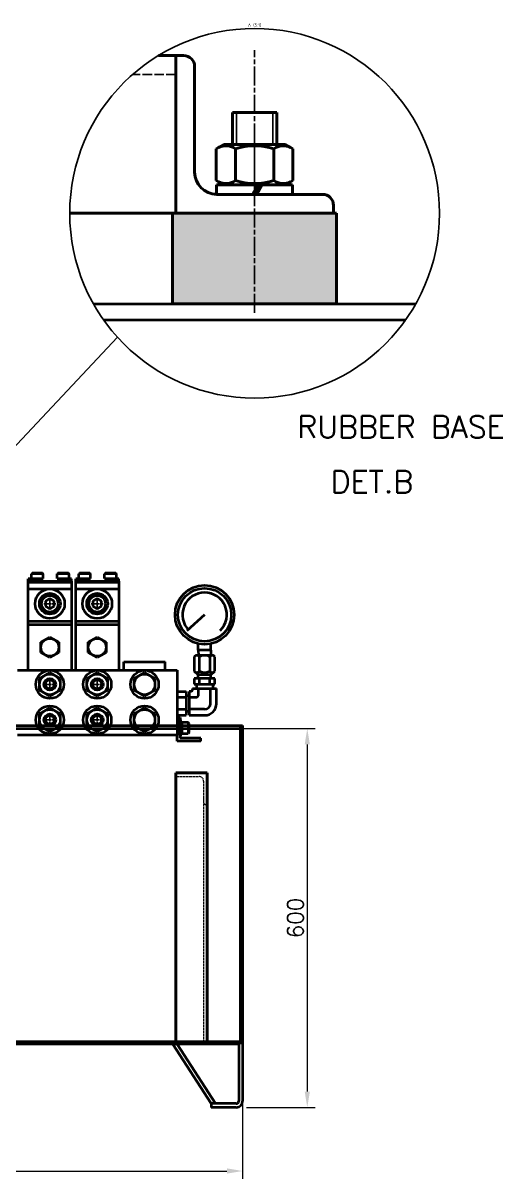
# Model space of a CAD drawing. Extents: x -2489 to 821, y -3219 to -1384.
# Drawn here: x 61 to 821, y -3215 to -1384 of the extents above; entities that cross this region are included whole.
import ezdxf

# ---------------------------------------------------------------- set-up
doc = ezdxf.new("R2010")
doc.units = 0
for name, pattern in [('AM_ISO02W050', [7.5, 6, -1.5]), ('AM_ISO02W050x2', [3.75, 3, -0.75]), ('AM_ISO08W050', [18, 12, -1.5, 3, -1.5]), ('AM_ISO08W050x2', [9, 6, -0.75, 1.5, -0.75]), ('HIDDEN', [9.525, 6.35, -3.175])]:
    doc.linetypes.add(name, pattern=pattern)
doc.layers.get('0').update_dxf_attribs({"linetype": 'CONTINUOUS'})
doc.layers.get('Defpoints').update_dxf_attribs({"linetype": 'CONTINUOUS'})
for name, color, linetype, lineweight in [('AM_0', 7, 'CONTINUOUS', 50), ('AM_0N', 7, 'CONTINUOUS', 50), ('AM_3N', 6, 'AM_ISO02W050', 25), ('AM_4', 3, 'CONTINUOUS', 25), ('AM_7', 4, 'AM_ISO08W050', 25), ('AM_7N', 4, 'AM_ISO08W050', 25), ('AM_9N', 253, 'CONTINUOUS', 0)]:
    doc.layers.add(name, color=color, linetype=linetype, lineweight=lineweight)
doc.styles.add('ACISOTS', font='isocp.shx', dxfattribs={"height": 1})
doc.styles.get("Standard").update_dxf_attribs({"font": 'simplex.shx'})
doc.dimstyles.get("Standard").update_dxf_attribs({"dimtxt": 0.18, "dimasz": 0.18, "dimexe": 0.18, "dimexo": 0.0625, "dimgap": 0.09, "dimtad": 0, "dimtih": 1, "dimtoh": 1, "dimdec": 4, "dimzin": 0, "dimdsep": 46, "dimtxsty": 'Standard', "dimcen": 0.09, "dimadec": 0, "dimazin": 0, "dimtfac": 1, "dimtdec": 4, "dimtofl": 0, "dimtmove": 0, "dimatfit": 3, "dimfxl": 0, "dimtolj": 1, "dimtzin": 0, "dimarcsym": 0})

# ---------------------------------------------------------------- blocks, each defined once
blk = doc.blocks.new('*D52')
at = {"color": 1, "linetype": 'ByBlock', "lineweight": 15}
for p, q in [((-1041.3, -3088.9), (-1041.3, -3215.3)), ((408.7, -3088.9), (408.7, -3215.3)), ((-1016.3, -3202.8), (383.7, -3202.8))]:
    blk.add_line(p, q, dxfattribs=at)
at = {"color": 1, "linetype": 'ByBlock'}
for points in [[(-1016.3, -3198.6), (-1016.3, -3206.9), (-1041.3, -3202.8)], [(383.7, -3198.6), (383.7, -3206.9), (408.7, -3202.8)]]:
    blk.add_solid(points, dxfattribs=at)
at = {"layer": 'Defpoints', "color": 0, "linetype": 'ByBlock'}
for p in [(-1041.3, -3082.7), (408.7, -3082.7), (408.7, -3202.8)]:
    blk.add_point(p, dxfattribs=at)
at = {"color": 1, "linetype": 'ByBlock', "lineweight": 15, "insert": (-316.3, -3181.6), "char_height": 25, "attachment_point": 5}
blk.add_mtext('\\A1;1,450', dxfattribs=at)
blk = doc.blocks.new('*D54')
at = {"color": 1, "linetype": 'ByBlock', "lineweight": 15}
for p, q in [((411, -2501.9), (523.6, -2501.9)), ((511.1, -2526.9), (511.1, -3076.9)), ((415, -3101.9), (523.6, -3101.9))]:
    blk.add_line(p, q, dxfattribs=at)
at = {"color": 1, "linetype": 'ByBlock'}
for points in [[(507, -2526.9), (515.3, -2526.9), (511.1, -2501.9)], [(507, -3076.9), (515.3, -3076.9), (511.1, -3101.9)]]:
    blk.add_solid(points, dxfattribs=at)
at = {"layer": 'Defpoints', "color": 0, "linetype": 'ByBlock'}
for p in [(404.7, -2501.9), (408.7, -3101.9), (511.1, -3101.9)]:
    blk.add_point(p, dxfattribs=at)
at = {"color": 1, "linetype": 'ByBlock', "lineweight": 15, "insert": (492.4, -2801.9), "char_height": 25, "attachment_point": 5, "rotation": 90}
blk.add_mtext('\\A1;600', dxfattribs=at)
blk = doc.blocks.new('GENZOOT4LLGR3')
for points in [[(-25.97, 0), (0, 0), (0, -28.71), (-25.97, -28.71)], [(0, -28.71), (25.97, -28.71), (25.97, 0), (0, 0)]]:
    blk.add_hatch(color=256).paths.add_polyline_path(points)
at = {"lineweight": 40}
for p, q in [((-51.04, -28.71), (51.04, -28.71)), ((-47.89, -33.71), (47.89, -33.71))]:
    blk.add_line(p, q, dxfattribs=at)
at = {"layer": 'AM_0'}
for p, q in [((7, 31.92), (-7, 31.92)), ((-7, 31.92), (-7, 21.8)), ((7, 21.8), (7, 31.92)), ((-25.97, -28.71), (-25.97, 0)), ((25.97, 0), (0, 0)), ((25.97, -28.71), (25.97, 0)), ((0, -28.71), (-25.97, -28.71)), ((0, -28.71), (25.97, -28.71))]:
    blk.add_line(p, q, dxfattribs=at)
at = {"layer": 'AM_0N'}
for p, q in [((-25, 50), (-30.49, 50)), ((-25, 0), (-25, 50)), ((-25, 50), (-22.5, 50)), ((-25, 0), (-25, 50)), ((-19, 46.5), (-19, 13)), ((-12.13, 20.46), (-9.8, 21.8)), ((-12.13, 20.46), (-12.13, 10.34)), ((-9.8, 21.8), (9.8, 21.8)), ((-6.06, 20.46), (-6.06, 10.34)), ((6.06, 20.46), (6.06, 10.34)), ((12.13, 20.46), (9.8, 21.8)), ((12.13, 20.46), (12.13, 10.34)), ((-12.13, 10.34), (-9.8, 9)), ((-12.05, 6), (-12.05, 9)), ((-12.05, 9), (-9.8, 9)), ((-9.8, 9), (9.8, 9)), ((-0.6, 6), (1.13, 9)), ((0.6, 6), (2.33, 9)), ((12.13, 10.34), (9.8, 9)), ((9.8, 9), (12.05, 9)), ((12.05, 9), (12.05, 6)), ((-12.05, 6), (-0.6, 6)), ((-12, 6), (21.5, 6)), ((0.6, 6), (12.05, 6)), ((-58.56, 0), (-25, 0)), ((25, 0), (-25, 0)), ((25, 2.5), (25, 0))]:
    blk.add_line(p, q, dxfattribs=at)
at = {"layer": 'AM_0N', "extrusion": (0, 0, -1)}
for centre, radius, start, end in [((22.5, 46.5), 3.5, 90, 180), ((9.1, 16.04), 5.36, 64.4385, 124.4385), ((0, 1.36), 20.04, 72.383, 107.617), ((-9.1, 16.04), 5.36, 55.5615, 115.5615), ((12, 13), 7, 270, 0), ((9.1, 14.77), 5.36, 235.5615, 295.5615), ((0, 29.44), 20.04, 252.383, 287.617), ((-9.1, 14.77), 5.36, 244.4385, 304.4385), ((-21.5, 2.5), 3.5, 90, 180)]:
    blk.add_arc(centre, radius, start, end, dxfattribs=at)
at = {"layer": 'AM_3N', "linetype": 'AM_ISO02W050x2'}
blk.add_line((-25, 44), (-38.65, 44), dxfattribs=at)
at = {"layer": 'AM_4', "color": 1}
for p, q in [((-5.77, 31.92), (-5.77, 21.8)), ((5.77, 31.92), (5.77, 21.8))]:
    blk.add_line(p, q, dxfattribs=at)
at = {"layer": 'AM_7', "color": 1, "linetype": 'AM_ISO08W050x2'}
blk.add_line((0, -31.51), (0, 51.69), dxfattribs=at)
at = {"layer": 'AM_7N', "linetype": 'AM_ISO08W050x2'}
for p, q in [((0, 24.6), (0, 6.2)), ((0, 11.8), (0, 3.2))]:
    blk.add_line(p, q, dxfattribs=at)
at = {"layer": 'AM_9N'}
for p, q in [((-9.8, 9), (1.13, 9)), ((2.33, 9), (9.8, 9))]:
    blk.add_line(p, q, dxfattribs=at)

msp = doc.modelspace()

# ---------------------------------------------------------------- linework, layer by layer
at = {"color": 1}
msp.add_line((-286.5, -2410.4), (210.6, -1881.9), dxfattribs=at)
at = {"lineweight": 40}
for p, q in [((69.3, -2268.1), (69.3, -2264.3)), ((74.1, -2264.3), (69.3, -2264.3)), ((69.3, -2409.3), (69.3, -2268.1)), ((69.3, -2268.1), (137.5, -2268.1)), ((137.5, -2270.4), (69.3, -2270.4)), ((92.9, -2256.4), (74.1, -2256.4)), ((74.1, -2263.9), (74.1, -2256.4)), ((74.1, -2263.9), (92.9, -2263.9)), ((74.1, -2264.3), (74.1, -2266.2)), ((76, -2266.2), (74.1, -2266.2)), ((75.2, -2254.9), (75.2, -2256.4)), ((75.2, -2254.9), (91.7, -2254.9)), ((80.9, -2264.3), (76, -2264.3)), ((76, -2264.3), (76, -2266.2)), ((77, -2263.9), (77, -2264.3)), ((80.9, -2268.1), (80.9, -2264.3)), ((90, -2263.9), (90, -2268.1)), ((91.7, -2254.9), (91.7, -2256.4)), ((92.9, -2263.9), (92.9, -2256.4)), ((133.8, -2256.4), (115.1, -2256.4)), ((115.1, -2263.9), (115.1, -2256.4)), ((115.1, -2263.9), (133.8, -2263.9)), ((116.2, -2254.9), (116.2, -2256.4)), ((116.2, -2254.9), (132.7, -2254.9)), ((117.7, -2263.9), (117.7, -2267.6)), ((125.9, -2268.1), (125.9, -2264.3)), ((130.8, -2264.3), (125.9, -2264.3)), ((130.8, -2264.3), (130.8, -2266.2)), ((132.6, -2266.2), (130.8, -2266.2)), ((131.2, -2263.9), (131.2, -2266.2)), ((137.5, -2264.3), (132.6, -2264.3)), ((132.6, -2264.3), (132.6, -2266.2)), ((132.7, -2254.9), (132.7, -2256.4)), ((133.8, -2263.9), (133.8, -2256.4)), ((137.5, -2268.1), (137.5, -2264.3)), ((137.5, -2268.1), (137.5, -2409.3)), ((149.1, -2264.3), (144.3, -2264.3)), ((144.3, -2268.1), (144.3, -2264.3)), ((144.3, -2268.1), (212.5, -2268.1)), ((144.3, -2409.3), (144.3, -2268.1)), ((212.5, -2270.4), (144.3, -2270.4)), ((167.9, -2256.4), (149.1, -2256.4)), ((149.1, -2263.9), (149.1, -2256.4)), ((149.1, -2263.9), (167.9, -2263.9)), ((149.1, -2264.3), (149.1, -2266.2)), ((151, -2266.2), (149.1, -2266.2)), ((150.2, -2254.9), (150.2, -2256.4)), ((150.2, -2254.9), (166.7, -2254.9)), ((151, -2264.3), (151, -2266.2)), ((155.9, -2264.3), (151, -2264.3)), ((152, -2263.9), (152, -2264.3)), ((155.9, -2268.1), (155.9, -2264.3)), ((165, -2263.9), (165, -2268.1)), ((166.7, -2254.9), (166.7, -2256.4)), ((167.9, -2263.9), (167.9, -2256.4)), ((190.1, -2263.9), (190.1, -2256.4)), ((208.8, -2256.4), (190.1, -2256.4)), ((190.1, -2263.9), (208.8, -2263.9)), ((191.2, -2254.9), (191.2, -2256.4)), ((191.2, -2254.9), (207.7, -2254.9)), ((192.7, -2263.9), (192.7, -2267.6)), ((205.8, -2264.3), (200.9, -2264.3)), ((200.9, -2268.1), (200.9, -2264.3)), ((205.8, -2264.3), (205.8, -2266.2)), ((207.6, -2266.2), (205.8, -2266.2)), ((206.2, -2263.9), (206.2, -2266.2)), ((212.5, -2264.3), (207.6, -2264.3)), ((207.6, -2264.3), (207.6, -2266.2)), ((207.7, -2254.9), (207.7, -2256.4)), ((208.8, -2263.9), (208.8, -2256.4)), ((212.5, -2268.1), (212.5, -2264.3)), ((212.5, -2268.1), (212.5, -2409.3)), ((69.3, -2280.5), (137.5, -2280.5)), ((144.3, -2280.5), (212.5, -2280.5)), ((103.4, -2295.9), (96.4, -2299.9)), ((96.4, -2299.9), (96.4, -2308)), ((110.4, -2299.9), (103.4, -2295.9)), ((110.4, -2308), (110.4, -2299.9)), ((178.4, -2295.9), (171.4, -2299.9)), ((171.4, -2299.9), (171.4, -2308)), ((185.4, -2299.9), (178.4, -2295.9)), ((185.4, -2308), (185.4, -2299.9)), ((96.4, -2308), (103.4, -2312.1)), ((103.4, -2312.1), (110.4, -2308)), ((171.4, -2308), (178.4, -2312.1)), ((178.4, -2312.1), (185.4, -2308)), ((137.5, -2332.2), (69.3, -2332.2)), ((69.3, -2336.9), (137.5, -2336.9)), ((212.5, -2332.2), (144.3, -2332.2)), ((144.3, -2336.9), (212.5, -2336.9)), ((89.3, -2365), (103.4, -2356.8)), ((89.3, -2365), (103.4, -2356.8)), ((103.4, -2356.8), (117.5, -2365)), ((103.4, -2356.8), (117.5, -2365)), ((164.3, -2365), (178.4, -2356.8)), ((164.3, -2365), (178.4, -2356.8)), ((178.4, -2356.8), (192.5, -2365)), ((178.4, -2356.8), (192.5, -2365)), ((89.3, -2381.2), (89.3, -2365)), ((117.5, -2365), (117.5, -2381.2)), ((164.3, -2381.2), (164.3, -2365)), ((192.5, -2365), (192.5, -2381.2)), ((338.3, -2377.4), (338.3, -2367.3)), ((338.3, -2377.4), (338.6, -2385.9)), ((358.6, -2377.4), (338.3, -2377.4)), ((358.6, -2377.4), (358.3, -2385.9)), ((358.6, -2377.4), (358.6, -2367.3)), ((103.4, -2389.3), (89.3, -2381.2)), ((117.5, -2381.2), (103.4, -2389.3)), ((178.4, -2389.3), (164.3, -2381.2)), ((192.5, -2381.2), (178.4, -2389.3)), ((220.6, -2395.8), (286.2, -2395.8)), ((220.6, -2409.3), (220.6, -2395.8)), ((286.2, -2409.3), (286.2, -2395.8)), ((332.2, -2388.1), (332.2, -2410.6)), ((360.7, -2385.9), (336.2, -2385.9)), ((340.1, -2388.1), (340.1, -2410.6)), ((356.8, -2388.1), (356.8, -2410.6)), ((364.7, -2410.6), (364.7, -2388.1)), ((52, -2409.3), (305.1, -2409.3)), ((87, -2422.3), (103.4, -2412.8)), ((103.4, -2412.8), (119.8, -2422.3)), ((162, -2422.3), (178.4, -2412.8)), ((178.4, -2412.8), (194.8, -2422.3)), ((237, -2422.3), (253.4, -2412.8)), ((237, -2422.3), (253.4, -2412.8)), ((253.4, -2412.8), (269.8, -2422.3)), ((253.4, -2412.8), (269.8, -2422.3)), ((305.1, -2409.3), (305.1, -2512.4)), ((338.5, -2416.6), (332.7, -2411.5)), ((338.5, -2422.2), (338.5, -2416.6)), ((358.4, -2416.6), (338.5, -2416.6)), ((358.4, -2416.6), (364.2, -2411.5)), ((358.4, -2422.2), (358.4, -2416.6)), ((87, -2441.2), (87, -2422.3)), ((119.8, -2422.3), (119.8, -2441.2)), ((162, -2441.2), (162, -2422.3)), ((194.8, -2422.3), (194.8, -2441.2)), ((237, -2441.2), (237, -2422.3)), ((269.8, -2422.3), (269.8, -2441.2)), ((332.2, -2422.2), (332.2, -2431.6)), ((364.7, -2422.2), (332.2, -2422.2)), ((332.2, -2431.6), (364.7, -2431.6)), ((335.4, -2431.6), (335.6, -2438.1)), ((340.3, -2431.6), (340.3, -2422.2)), ((356.6, -2431.6), (356.6, -2422.2)), ((361.5, -2431.6), (361.3, -2438.1)), ((364.7, -2431.6), (364.7, -2422.2)), ((103.4, -2450.7), (87, -2441.2)), ((119.8, -2441.2), (103.4, -2450.7)), ((178.4, -2450.7), (162, -2441.2)), ((194.8, -2441.2), (178.4, -2450.7)), ((253.4, -2450.7), (237, -2441.2)), ((269.8, -2441.2), (253.4, -2450.7)), ((305.1, -2442.8), (319.4, -2442.8)), ((305.1, -2452.2), (319.4, -2452.2)), ((319.4, -2442.8), (319.4, -2480.7)), ((319.4, -2449.2), (324.1, -2449.2)), ((324.1, -2442.8), (324.1, -2480.7)), ((327.2, -2442.8), (324.1, -2442.8)), ((334.3, -2452.3), (324.1, -2452.3)), ((329.5, -2438.1), (329.5, -2440.5)), ((329.5, -2438.1), (367.4, -2438.1)), ((339, -2447.6), (339, -2438.1)), ((357.9, -2461.9), (357.9, -2438.1)), ((367.4, -2462), (367.4, -2438.1)), ((87, -2478.5), (103.4, -2469.1)), ((103.4, -2469.1), (119.8, -2478.5)), ((162, -2478.5), (178.4, -2469.1)), ((178.4, -2469.1), (194.8, -2478.5)), ((237, -2478.5), (253.4, -2469.1)), ((253.4, -2469.1), (269.8, -2478.5)), ((305.1, -2471.3), (319.4, -2471.3)), ((348.5, -2471.2), (324.1, -2471.2)), ((87, -2497.5), (87, -2478.5)), ((119.8, -2478.5), (119.8, -2497.5)), ((162, -2497.5), (162, -2478.5)), ((194.8, -2478.5), (194.8, -2497.5)), ((237, -2497.5), (237, -2478.5)), ((269.8, -2478.5), (269.8, -2497.5)), ((305.1, -2480.7), (319.4, -2480.7)), ((305.1, -2484.4), (309.8, -2484.4)), ((309.8, -2484.4), (309.8, -2494)), ((309.8, -2517.2), (309.8, -2486.7)), ((312.2, -2489.9), (309.8, -2489.9)), ((312.2, -2489.9), (312.2, -2511.6)), ((319.4, -2474.3), (324.1, -2474.3)), ((324.1, -2480.7), (348.6, -2480.7)), ((-1041.3, -2496.9), (408.7, -2496.9)), ((-1041.3, -2501.9), (404.7, -2501.9)), ((103.4, -2507), (87, -2497.5)), ((119.8, -2497.5), (103.4, -2507)), ((178.4, -2507), (162, -2497.5)), ((194.8, -2497.5), (178.4, -2507)), ((253.4, -2507), (237, -2497.5)), ((269.8, -2497.5), (253.4, -2507)), ((322.2, -2492), (312.2, -2492)), ((312.2, -2492.6), (312.2, -2509)), ((322.2, -2492), (322.2, -2509.5)), ((323.9, -2493.6), (322.2, -2492)), ((323.9, -2507.9), (322.2, -2509.5)), ((323.9, -2507.9), (323.9, -2493.6)), ((404.7, -2496.9), (404.7, -3001.9)), ((408.7, -2496.9), (408.7, -3001.9)), ((305.1, -2512.4), (52, -2512.4)), ((305.1, -2521.9), (305.1, -2512.4)), ((342.6, -2521.9), (305.1, -2521.9)), ((309.8, -2511.6), (312.2, -2511.6)), ((342.6, -2517.2), (309.8, -2517.2)), ((312.2, -2509.5), (322.2, -2509.5)), ((342.6, -2521.9), (342.6, -2517.2)), ((404.7, -2997.9), (-1041.3, -2997.9)), ((404.7, -3001.9), (-1041.3, -3001.9)), ((358.7, -3095.9), (298.1, -3001.9)), ((365.9, -3095.9), (305.2, -3001.9)), ((402.7, -3001.9), (402.7, -3091.9)), ((408.7, -3001.9), (408.7, -3001.9)), ((408.7, -3001.9), (408.7, -3091.9)), ((358.7, -3095.9), (358.7, -3101.9)), ((398.7, -3095.9), (358.7, -3095.9)), ((398.7, -3101.9), (358.7, -3101.9))]:
    msp.add_line(p, q, dxfattribs=at)
at = {"color": 1, "lineweight": 40}
msp.add_line((348.5, -2321.5), (320.3, -2346.7), dxfattribs=at)
at = {"color": 1, "linetype": 'HIDDEN', "lineweight": 20, "ltscale": 0.25}
for p, q in [((306.3, -2577.9), (339.8, -2577.9)), ((346.8, -2584.9), (346.8, -2618.4)), ((346.8, -2611.9), (346.8, -2997.9)), ((350.3, -2621.9), (352.8, -2621.9))]:
    msp.add_line(p, q, dxfattribs=at)
at = {"lineweight": 40}
for points in [[(125.9, -2266.5, 0.023551), (123.8, -2266.4, 0.050809), (119.8, -2266.7, 0.030327), (118.8, -2267, 0.087515), (117.4, -2268.1, 0.028933)], [(200.9, -2266.5, 0.023551), (198.8, -2266.4, 0.050809), (194.8, -2266.7, 0.030327), (193.8, -2267, 0.087515), (192.4, -2268.1, 0.02893)]]:
    msp.add_lwpolyline(points, format="xyb", dxfattribs=at)
for centre, radius in [((103.4, -2304), 23.4), ((103.4, -2304), 16.6), ((178.4, -2304), 23.4), ((178.4, -2304), 16.6), ((348.5, -2321.5), 46.9), ((348.5, -2321.5), 42.2), ((103.4, -2304), 13.1), ((178.4, -2304), 13.1), ((103.4, -2373.1), 14.1), ((178.4, -2373.1), 14.1), ((103.4, -2431.8), 22.3), ((103.4, -2431.8), 16.4), ((178.4, -2431.8), 22.3), ((178.4, -2431.8), 16.4), ((253.4, -2431.8), 22.3), ((253.4, -2431.8), 16.4), ((103.4, -2431.8), 9.38), ((103.4, -2431.8), 7.07), ((178.4, -2431.8), 9.38), ((178.4, -2431.8), 7.07), ((103.4, -2488), 22.3), ((103.4, -2488), 16.4), ((178.4, -2488), 22.3), ((178.4, -2488), 16.4), ((253.4, -2488), 22.3), ((253.4, -2488), 16.4), ((103.4, -2488), 9.38), ((103.4, -2488), 7.07), ((178.4, -2488), 9.38), ((178.4, -2488), 7.07)]:
    msp.add_circle(centre, radius, dxfattribs=at)
at = {"color": 1, "lineweight": 40}
msp.add_arc((348.5, -2321.5), 35.2, 315, 225, dxfattribs=at)
at = {"lineweight": 40}
for centre, radius, start, end in [((334.3, -2388.6), 2.13, 126.8699, 165.7285), ((336.2, -2391.1), 5.25, 53.1301, 126.8699), ((338, -2388.6), 2.13, 13.1329, 53.1301), ((344.3, -2393.1), 6.45, 110.6909, 129.8919), ((348.5, -2404.2), 18.3, 69.3091, 110.6909), ((352.7, -2393.1), 6.45, 50.1081, 69.3091), ((358.9, -2388.6), 2.13, 126.8699, 166.8671), ((360.7, -2391.1), 5.25, 53.1301, 126.8699), ((362.6, -2388.6), 2.13, 14.2715, 53.1301), ((334.3, -2410.1), 2.13, 194.2715, 233.1301), ((336.2, -2407.6), 5.25, 233.1301, 306.8699), ((338, -2410.1), 2.13, 306.8699, 346.8671), ((344.3, -2405.6), 6.45, 230.1081, 249.3091), ((348.5, -2394.5), 18.3, 249.3091, 290.6909), ((352.7, -2405.6), 6.45, 290.6909, 309.8919), ((358.9, -2410.1), 2.13, 193.1329, 233.1301), ((360.7, -2407.6), 5.25, 233.1301, 306.8699), ((362.6, -2410.1), 2.13, 306.8699, 345.7285), ((327.2, -2440.5), 2.34, 270, 0), ((334.3, -2447.6), 4.69, 270, 0), ((348.5, -2461.9), 9.38, 270, 0), ((348.6, -2462), 18.8, 270, 0), ((398.7, -3091.9), 4, 270, 0), ((398.7, -3091.9), 10, 270, 0)]:
    msp.add_arc(centre, radius, start, end, dxfattribs=at)
at = {"color": 1, "linetype": 'HIDDEN', "lineweight": 20, "ltscale": 0.25}
for centre, radius, start, end in [((306.3, -2574.4), 3.5, 180, 270), ((339.8, -2584.9), 7, 0, 90), ((350.3, -2618.4), 3.5, 180, 270)]:
    msp.add_arc(centre, radius, start, end, dxfattribs=at)
at = {"layer": 'AM_0N'}
for p, q in [((302.8, -2571.9), (302.8, -2997.9)), ((352.8, -2571.9), (302.8, -2571.9)), ((302.8, -2571.9), (302.8, -2574.4)), ((352.8, -2621.9), (352.8, -2571.9)), ((352.8, -2621.9), (352.8, -2997.9))]:
    msp.add_line(p, q, dxfattribs=at)
at = {"layer": 'AM_4', "color": 1, "linetype": 'Continuous'}
msp.add_circle((427.7, -1685.4), 292.8, dxfattribs=at)
at = {"layer": 'AM_7', "color": 1, "linetype": 'AM_ISO08W050x2'}
for p, q in [((112.8, -2304), (94, -2304)), ((103.4, -2313.4), (103.4, -2294.6)), ((187.8, -2304), (169, -2304)), ((178.4, -2313.4), (178.4, -2294.6)), ((112.8, -2431.8), (94, -2431.8)), ((103.4, -2441.1), (103.4, -2422.4)), ((187.8, -2431.8), (169, -2431.8)), ((178.4, -2441.1), (178.4, -2422.4)), ((112.8, -2488), (94, -2488)), ((103.4, -2497.4), (103.4, -2478.6)), ((187.8, -2488), (169, -2488)), ((178.4, -2497.4), (178.4, -2478.6))]:
    msp.add_line(p, q, dxfattribs=at)

# ---------------------------------------------------------------- block references
at = {"layer": 'AM_0', "xscale": 5, "yscale": 5, "zscale": 5}
msp.add_blockref('GENZOOT4LLGR3', (427.7, -1685.4), dxfattribs=at)

# ---------------------------------------------------------------- texts
at = {"color": 1, "char_height": 35, "attachment_point": 1}
for s, insert in [('RUBBER BASE', (495.4, -2006.2)), ('DET.B ', (548.4, -2093.2))]:
    msp.add_mtext(s, dxfattribs=dict(at, insert=insert))
at = {"layer": 'AM_4', "color": 7, "insert": (427.7, -1387.4), "char_height": 5, "attachment_point": 5, "style": 'ACISOTS'}
msp.add_mtext('A (5:1)', dxfattribs=at)

# ---------------------------------------------------------------- dimensions: what is measured, and where the dimension line sits
at = {"color": 0, "linetype": 'ByBlock', "lineweight": 15, "ltscale": 0.25}
dim = msp.add_linear_dim(base=(511.1, -3101.9), p1=(404.7, -2501.9), p2=(408.7, -3101.9), angle=90, dimstyle='Standard', override={"dimscale": 10, "dimtxt": 2.5, "dimasz": 2.5, "dimexe": 1.25, "dimexo": 0.625, "dimgap": 0.625, "dimtad": 1, "dimtih": 0, "dimtoh": 0, "dimdec": 0, "dimzin": 8, "dimlunit": 6, "dimcen": 2.5, "dimclrd": 1, "dimclre": 1, "dimclrt": 1, "dimtdec": 0, "dimtofl": 1, "dimlwd": 15, "dimlwe": 15}, dxfattribs=at)
dim.commit()
dim.dimension.update_dxf_attribs({"geometry": '*D54', "text_midpoint": (492.4, -2801.9)})
dim = msp.add_linear_dim(base=(408.7, -3202.8), p1=(-1041.3, -3082.7), p2=(408.7, -3082.7), dimstyle='Standard', override={"dimscale": 10, "dimtxt": 2.5, "dimasz": 2.5, "dimexe": 1.25, "dimexo": 0.625, "dimgap": 0.625, "dimtad": 1, "dimtih": 0, "dimtoh": 0, "dimdec": 0, "dimzin": 8, "dimlunit": 6, "dimcen": 2.5, "dimclrd": 1, "dimclre": 1, "dimclrt": 1, "dimtdec": 0, "dimtofl": 1, "dimlwd": 15, "dimlwe": 15}, dxfattribs=at)
dim.commit()
dim.dimension.update_dxf_attribs({"geometry": '*D52', "text_midpoint": (-316.3, -3181.6)})

doc.saveas('drawing.dxf')
